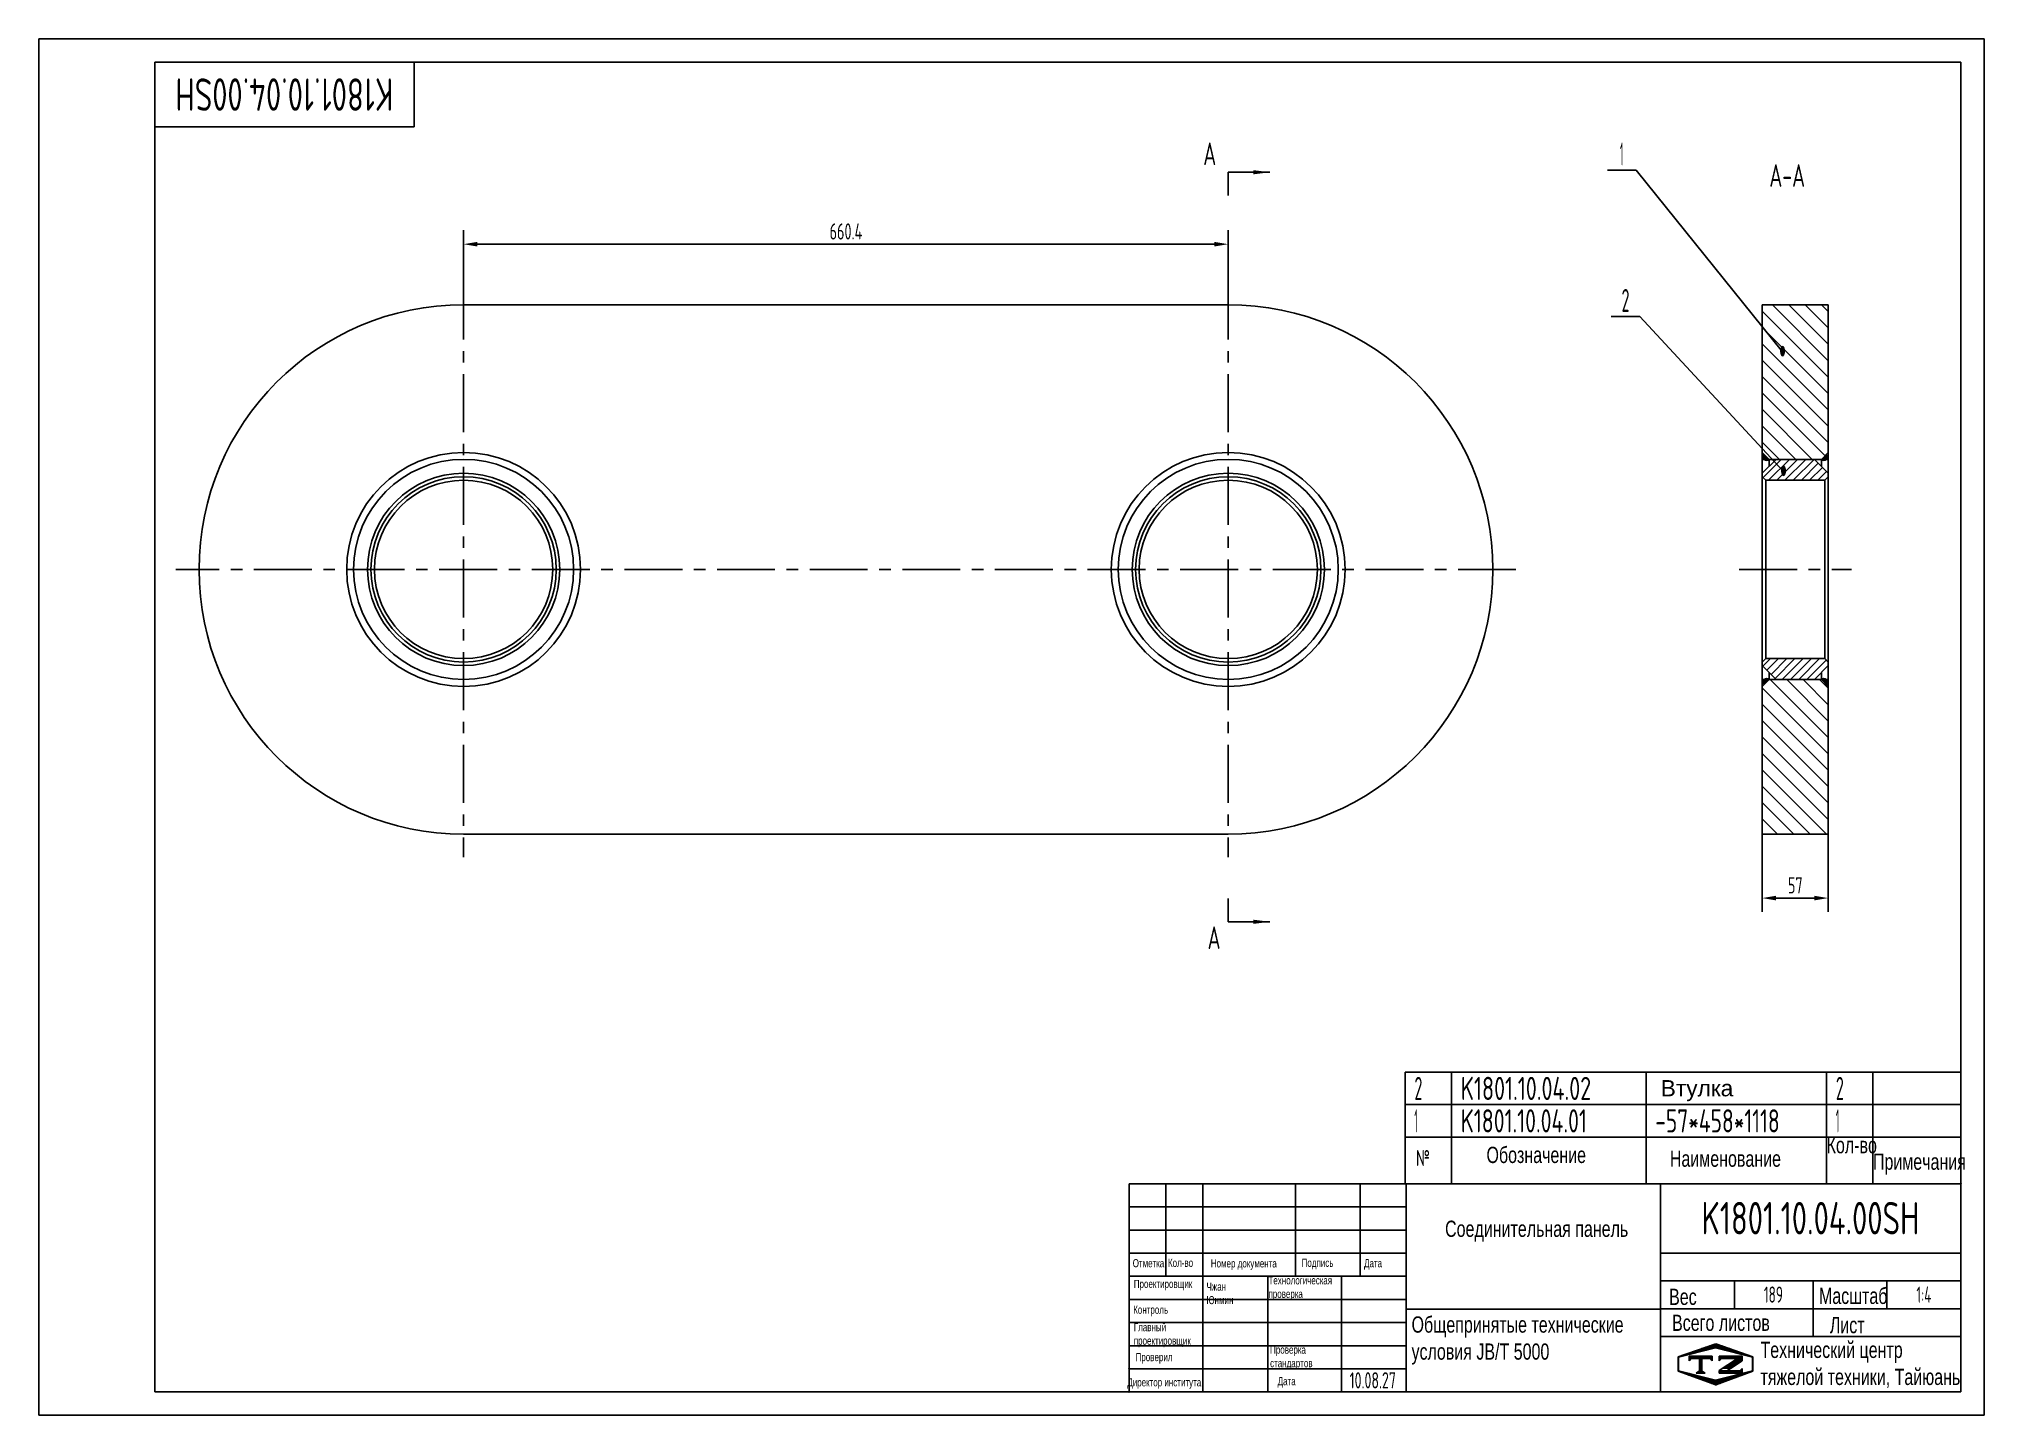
# Model space of a CAD drawing. Header units: millimetres. Extents: x 0 to 1680, y 0 to 1188.
import ezdxf
from ezdxf.enums import TextEntityAlignment as Align

# ---------------------------------------------------------------- set-up
doc = ezdxf.new("R2010")
doc.units = ezdxf.units.MM
doc.header["$LTSCALE"] = 40
doc.linetypes.add('F', pattern=[0.75, 0.5, -0.25])
doc.linetypes.add('G', pattern=[2, 1.25, -0.25, 0.25, -0.25])
for name, color, linetype in [('01', 7, 'Continuous'), ('02', 1, 'Continuous'), ('04', 2, 'F'), ('05', 4, 'G'), ('08', 1, 'Continuous'), ('11', 3, 'Continuous'), ('THICK', 7, 'Continuous')]:
    doc.layers.add(name, color=color, linetype=linetype)
doc.styles.get("Standard").update_dxf_attribs({"font": 'isocp', "width": 0.707, "bigfont": 'intecad.shx'})
doc.dimstyles.new('INTE', dxfattribs={"dimscale": 4, "dimtxt": 3.5, "dimasz": 3, "dimexe": 3, "dimexo": 0, "dimgap": 1, "dimtad": 1, "dimdec": 1, "dimdsep": 46, "dimtxsty": 'Standard', "dimcen": 0, "dimclrd": 1, "dimclre": 1, "dimclrt": 3, "dimadec": 0, "dimazin": 0, "dimtfac": 1, "dimtdec": 1, "dimtmove": 0, "dimatfit": 0, "dimfxl": 1, "dimarcsym": 0})

# ---------------------------------------------------------------- blocks, each defined once
blk = doc.blocks.new('*D1')
at = {"layer": '08', "color": 1, "lineweight": -2}
for p, q in [((366.8, 978.5), (366.8, 1022.8)), ((1015.2, 1010.8), (378.8, 1010.8)), ((1027.2, 978.5), (1027.2, 1022.8))]:
    blk.add_line(p, q, dxfattribs=at)
at = {"layer": '08', "color": 1}
for points in [[(378.8, 1012.8), (378.8, 1008.8), (366.8, 1010.8)], [(1015.2, 1012.8), (1015.2, 1008.8), (1027.2, 1010.8)]]:
    blk.add_solid(points, dxfattribs=at)
at = {"layer": 'Defpoints', "color": 0}
for p in [(366.8, 1010.8), (366.8, 978.5), (1027.2, 978.5)]:
    blk.add_point(p, dxfattribs=at)
at = {"layer": '08', "color": 3, "insert": (697, 1021.8), "char_height": 14, "attachment_point": 5}
blk.add_mtext('660.4', dxfattribs=at)
blk = doc.blocks.new('*D2')
at = {"layer": '08', "color": 1, "lineweight": -2}
for p, q in [((1488.4, 501.5), (1488.4, 434.3)), ((1545.4, 501.5), (1545.4, 434.3)), ((1533.4, 446.3), (1500.4, 446.3))]:
    blk.add_line(p, q, dxfattribs=at)
at = {"layer": '08', "color": 1}
for points in [[(1500.4, 448.3), (1500.4, 444.3), (1488.4, 446.3)], [(1533.4, 448.3), (1533.4, 444.3), (1545.4, 446.3)]]:
    blk.add_solid(points, dxfattribs=at)
at = {"layer": 'Defpoints', "color": 0}
for p in [(1488.4, 501.5), (1545.4, 501.5), (1488.4, 446.3)]:
    blk.add_point(p, dxfattribs=at)
at = {"layer": '08', "color": 3, "insert": (1516.9, 457.3), "char_height": 14, "attachment_point": 5}
blk.add_mtext('57', dxfattribs=at)
blk = doc.blocks.new('*U15', base_point=(251.96, 168.31))
at = {"layer": '01'}
for p, q in [((251.96, 168.31), (251.96, 182.31)), ((195.96, 168.31), (251.96, 168.31))]:
    blk.add_line(p, q, dxfattribs=at)
blk = doc.blocks.new('*U16')
at = {"layer": '04'}
blk.add_blockref('*U15', (0, 0), dxfattribs=at)
blk = doc.blocks.new('*U17')
at = {"layer": '01'}
for points in [[(415, 292), (25, 292)], [(25, 292), (25, 5)], [(415, 5), (415, 292)], [(25, 5), (415, 5)]]:
    blk.add_lwpolyline(points, dxfattribs=at)
at = {"layer": '02'}
for points in [[(420, 297), (0, 297)], [(0, 297), (0, 0)], [(420, 0), (420, 297)], [(0, 0), (420, 0)]]:
    blk.add_lwpolyline(points, dxfattribs=at)
blk = doc.blocks.new('*U20')
at = {"layer": '01'}
for p, q in [((0, -28), (0, 0)), ((480, -28), (480, 0))]:
    blk.add_line(p, q, dxfattribs=at)
at = {"layer": '02'}
for p, q in [((0, 0), (40, 0)), ((40, -28), (40, 0)), ((40, 0), (208, 0)), ((208, -28), (208, 0)), ((208, 0), (364, 0)), ((364, -28), (364, 0)), ((364, 0), (404, 0)), ((404, -28), (404, 0)), ((404, 0), (480, 0))]:
    blk.add_line(p, q, dxfattribs=at)
blk = doc.blocks.new('*U21')
at = {"layer": '01'}
for p, q in [((0, -28), (0, 0)), ((0, 0), (40, 0)), ((40, 0), (208, 0)), ((208, 0), (364, 0)), ((364, 0), (404, 0)), ((404, 0), (480, 0)), ((480, -28), (480, 0))]:
    blk.add_line(p, q, dxfattribs=at)
at = {"layer": '02'}
for p, q in [((40, -28), (40, 0)), ((208, -28), (208, 0)), ((364, -28), (364, 0)), ((404, -28), (404, 0))]:
    blk.add_line(p, q, dxfattribs=at)
blk = doc.blocks.new('*X25')
at = {"color": 0}
for p, q in [((127.06, 7.8), (132.06, 7.8)), ((127.06, 7.5), (132.06, 7.5)), ((127.06, 7.2), (127.32, 7.2)), ((127.84, 5.4), (129.64, 5.4)), ((128.3, 5.7), (130.1, 5.7)), ((128.77, 6), (130.57, 6)), ((129.23, 6.3), (131.04, 6.3)), ((129.7, 6.6), (131.51, 6.6)), ((130.16, 6.9), (131.98, 6.9)), ((130.62, 7.2), (132.06, 7.2))]:
    blk.add_line(p, q, dxfattribs=at)
blk = doc.blocks.new('*X26')
at = {"color": 0}
for p, q in [((127.06, 4.8), (132.06, 4.8)), ((127.06, 4.5), (132.06, 4.5)), ((131.84, 5.1), (132.06, 5.1))]:
    blk.add_line(p, q, dxfattribs=at)
blk = doc.blocks.new('*X24')
at = {"color": 0}
for p, q in [((122.34, 4.5), (123.72, 4.5)), ((122.82, 4.8), (123.24, 4.8))]:
    blk.add_line(p, q, dxfattribs=at)
blk = doc.blocks.new('*X23')
at = {"color": 0}
for p, q in [((120.53, 7.8), (125.53, 7.8)), ((120.53, 7.5), (125.53, 7.5)), ((120.53, 7.2), (120.79, 7.2)), ((125.27, 7.2), (125.53, 7.2))]:
    blk.add_line(p, q, dxfattribs=at)
blk = doc.blocks.new('*X22')
at = {"color": 0}
for p, q in [((120.66, 8.7), (121.92, 8.7)), ((121.52, 9), (123.12, 9)), ((122.38, 9.3), (124.32, 9.3)), ((123.24, 9.6), (125.52, 9.6)), ((124.1, 9.9), (128.52, 9.9)), ((124.97, 10.2), (127.67, 10.2)), ((125.83, 10.5), (126.82, 10.5)), ((127.02, 9.6), (129.37, 9.6)), ((128.22, 9.3), (130.22, 9.3)), ((129.42, 9), (131.07, 9)), ((130.62, 8.7), (131.92, 8.7)), ((118.22, 7.8), (118.32, 7.8)), ((118.22, 7.5), (118.27, 7.5)), ((118.22, 7.2), (118.27, 7.2)), ((118.22, 6.9), (118.27, 6.9)), ((118.22, 6.6), (118.27, 6.6)), ((118.22, 6.3), (118.27, 6.3)), ((118.22, 6), (118.27, 6)), ((118.22, 5.7), (118.27, 5.7)), ((118.22, 5.4), (118.27, 5.4)), ((118.22, 5.1), (118.27, 5.1)), ((118.22, 4.8), (118.27, 4.8)), ((118.79, 4.5), (119.42, 4.5)), ((118.94, 8.1), (119.52, 8.1)), ((119.8, 8.4), (120.72, 8.4)), ((131.82, 8.4), (132.77, 8.4)), ((133.02, 8.1), (133.62, 8.1)), ((133.12, 4.5), (133.76, 4.5)), ((134.22, 7.8), (134.32, 7.8)), ((134.27, 7.5), (134.32, 7.5)), ((134.27, 7.2), (134.32, 7.2)), ((134.27, 6.9), (134.32, 6.9)), ((134.27, 6.6), (134.32, 6.6)), ((134.27, 6.3), (134.32, 6.3)), ((134.27, 6), (134.32, 6)), ((134.27, 5.7), (134.32, 5.7)), ((134.27, 5.4), (134.32, 5.4)), ((134.27, 5.1), (134.32, 5.1)), ((134.27, 4.8), (134.32, 4.8)), ((119.61, 4.2), (120.62, 4.2)), ((120.43, 3.9), (121.82, 3.9)), ((121.26, 3.6), (123.02, 3.6)), ((122.08, 3.3), (124.22, 3.3)), ((122.91, 3), (125.42, 3)), ((123.73, 2.7), (128.89, 2.7)), ((124.55, 2.4), (128.07, 2.4)), ((125.38, 2.1), (127.26, 2.1)), ((126.2, 1.8), (126.45, 1.8)), ((127.12, 3), (129.7, 3)), ((128.32, 3.3), (130.51, 3.3)), ((129.52, 3.6), (131.32, 3.6)), ((130.72, 3.9), (132.14, 3.9)), ((131.92, 4.2), (132.95, 4.2))]:
    blk.add_line(p, q, dxfattribs=at)

msp = doc.modelspace()

# ---------------------------------------------------------------- hatches: boundary and pattern name
h = msp.add_hatch(color=256)
h.paths.add_polyline_path([(1490.18, 825.04), (1494.43, 825.04, -0.4142136)])
h.paths.add_polyline_path([(1494.43, 825.04), (1490.18, 825.04, -0.4142136), (1490.18, 829.28)])
h = msp.add_hatch(color=256)
h.paths.add_polyline_path([(1543.67, 825.04), (1539.43, 825.04, 0.4142136)])
h.paths.add_polyline_path([(1539.43, 825.04), (1543.67, 825.04, 0.4142136), (1543.67, 829.28)])
h = msp.add_hatch(color=256)
h.paths.add_polyline_path([(1490.18, 635.04), (1494.43, 635.04, 0.4142136)])
h.paths.add_polyline_path([(1494.43, 635.04), (1490.18, 635.04, 0.4142136), (1490.18, 630.79)])
h = msp.add_hatch(color=256)
h.paths.add_polyline_path([(1543.67, 635.04), (1539.43, 635.04, -0.4142136)])
h.paths.add_polyline_path([(1539.43, 635.04), (1543.67, 635.04, -0.4142136), (1543.67, 630.79)])
at = {"layer": '02'}
h = msp.add_hatch(dxfattribs=at)
h.set_pattern_fill('_USER', color=256, scale=10, angle=135, style=0, pattern_type=0)
h.set_pattern_definition([(135, (-37.411, 74.766), (-7.07107, -7.07107), [])])
h.paths.add_polyline_path([(1545.43, 958.54), (1488.43, 958.54), (1488.43, 831.04), (1494.43, 825.04), (1539.43, 825.04), (1545.43, 831.04)])
h.paths.add_polyline_path([(1545.43, 629.04), (1539.43, 635.04), (1494.43, 635.04), (1488.43, 629.04), (1488.43, 501.54), (1545.43, 501.54)])
h = msp.add_hatch(dxfattribs=at)
h.set_pattern_fill('_USER', color=256, scale=5, angle=45, style=0, pattern_type=0)
h.set_pattern_definition([(45, (-37.411, 74.7657), (-3.535534, 3.535534), [])])
h.paths.add_polyline_path([(1542.43, 807.04), (1545.43, 810.04), (1545.43, 813.04), (1533.43, 825.04), (1500.43, 825.04), (1488.43, 813.04), (1488.43, 810.04), (1491.43, 807.04)])
h.paths.add_polyline_path([(1491.43, 653.04), (1488.43, 650.04), (1488.43, 647.04), (1500.43, 635.04), (1533.43, 635.04), (1545.43, 647.04), (1545.43, 650.04), (1542.43, 653.04)])

# ---------------------------------------------------------------- linework, layer by layer
for p, q in [((366.82, 958.54), (1027.22, 958.54)), ((1488.43, 958.54), (1545.43, 958.54)), ((1488.43, 958.54), (1488.43, 501.54)), ((1545.43, 958.54), (1545.43, 501.54)), ((1494.43, 825.04), (1488.43, 831.04)), ((1488.43, 825.04), (1545.43, 825.04)), ((1500.43, 825.04), (1488.43, 813.04)), ((1494.43, 825.04), (1494.43, 819.04)), ((1533.43, 825.04), (1545.43, 813.04)), ((1539.43, 825.04), (1545.43, 831.04)), ((1539.43, 825.04), (1539.43, 819.04)), ((1491.43, 807.04), (1488.43, 810.04)), ((1491.43, 807.04), (1542.43, 807.04)), ((1491.43, 807.04), (1491.43, 653.04)), ((1542.43, 807.04), (1545.43, 810.04)), ((1542.43, 653.04), (1542.43, 807.04)), ((1491.43, 653.04), (1488.43, 650.04)), ((1500.43, 635.04), (1488.43, 647.04)), ((1491.43, 653.04), (1542.43, 653.04)), ((1494.43, 635.04), (1494.43, 641.04)), ((1533.43, 635.04), (1545.43, 647.04)), ((1539.43, 635.04), (1539.43, 641.04)), ((1542.43, 653.04), (1545.43, 650.04)), ((1488.43, 635.04), (1545.43, 635.04)), ((1494.43, 635.04), (1488.43, 629.04)), ((1539.43, 635.04), (1545.43, 629.04)), ((366.82, 501.54), (1027.22, 501.54)), ((1488.43, 501.54), (1545.43, 501.54)), ((1180, 240), (1660, 240)), ((1180, 240), (1180, 199.63)), ((1220, 240), (1220, 199.63)), ((1388, 240), (1388, 199.63)), ((1544, 240), (1544, 199.63)), ((1584, 240), (1584, 199.63))]:
    msp.add_line(p, q)
for centre, radius in [((366.82, 730.04), 101), ((366.82, 730.04), 95), ((1027.22, 730.04), 101), ((1027.22, 730.04), 95), ((366.82, 730.04), 83), ((366.82, 730.04), 80), ((366.82, 730.04), 77), ((1027.22, 730.04), 83), ((1027.22, 730.04), 80), ((1027.22, 730.04), 77)]:
    msp.add_circle(centre, radius)
for centre, radius, start, end in [((366.82, 730.04), 228.5, 90, 270), ((1027.22, 730.04), 228.5, 270, 90), ((1492.31, 827.16), 3, 135, 315), ((1541.55, 827.16), 3, 225, 45), ((1492.31, 632.91), 3, 45, 225), ((1541.55, 632.91), 3, 315, 135)]:
    msp.add_arc(centre, radius, start, end)
at = {"layer": '01'}
for p, q in [((1027.22, 1072.91), (1027.22, 1052.91)), ((1027.22, 445.85), (1027.22, 425.85))]:
    msp.add_line(p, q, dxfattribs=at)
msp.add_point((1660, 200), dxfattribs=at)
at = {"layer": '02'}
for p, q in [((1027.22, 1072.91), (1063.22, 1072.91)), ((1379.41, 1074.76), (1354.61, 1074.76)), ((1505.95, 917.74), (1379.41, 1074.76)), ((1382.72, 948.32), (1357.92, 948.32)), ((1506.78, 814.44), (1382.72, 948.32)), ((1027.22, 425.85), (1063.22, 425.85))]:
    msp.add_line(p, q, dxfattribs=at)
for points in [[(1063.22, 1072.91, 0, 3.6, 0), (1048.82, 1072.91, 0, 0, 0)], [(1063.22, 425.85, 0, 3.6, 0), (1048.82, 425.85, 0, 0, 0)]]:
    msp.add_lwpolyline(points, format="xyseb", dxfattribs=at)
at = {"layer": '05'}
for p, q in [((366.82, 978.54), (366.82, 481.54)), ((1027.22, 978.54), (1027.22, 481.54)), ((1275.72, 730.04), (118.32, 730.04)), ((1468.43, 730.04), (1565.43, 730.04))]:
    msp.add_line(p, q, dxfattribs=at)
at = {"layer": 'THICK'}
for p, q in [((941.5, 199.63), (941.5, 20)), ((941.5, 199.63), (1660, 199.63)), ((973.42, 199.54), (973.42, 199.63)), ((973.43, 119.79), (973.43, 199.63)), ((1005.36, 20), (1005.36, 199.63)), ((1085.2, 119.79), (1085.2, 199.63)), ((1141.08, 119.79), (1141.08, 199.63)), ((1181, 20), (1181, 199.63)), ((1400.54, 20), (1400.54, 199.63)), ((1660, 20), (1660, 199.63)), ((941.5, 139.75), (1181, 139.75)), ((1400.54, 139.75), (1660, 139.75)), ((941.5, 119.79), (1181, 119.79)), ((1061.25, 20), (1061.25, 119.79)), ((1125.11, 20), (1125.11, 119.79)), ((1400.54, 115.8), (1660, 115.8)), ((1464.41, 91.85), (1464.41, 115.8)), ((1532.27, 67.9), (1532.27, 115.8)), ((1596.13, 91.85), (1596.13, 115.8)), ((1181, 91.5), (1400.54, 91.5)), ((1400.54, 91.85), (1660, 91.85)), ((1400.54, 67.9), (1660, 67.9)), ((941.5, 20), (1660, 20))]:
    msp.add_line(p, q, dxfattribs=at)
at = {"layer": 'THICK', "color": 3}
for p, q in [((941.5, 179.67), (1181, 179.67)), ((941.5, 159.71), (1181, 159.71)), ((941.5, 99.83), (1181, 99.83)), ((941.5, 79.88), (1181, 79.88)), ((941.5, 59.92), (1181, 59.92)), ((1415.92, 50.36), (1448.27, 61.63)), ((1416.13, 50.11), (1448.06, 58.09)), ((1425.14, 46.74), (1425.14, 50.73)), ((1425.14, 50.73), (1445.1, 50.73)), ((1445.1, 50.73), (1445.1, 46.74)), ((1448.06, 58.09), (1479.99, 50.11)), ((1448.27, 61.63), (1480.2, 50.36)), ((1451.21, 50.73), (1451.21, 46.74)), ((1451.21, 50.73), (1471.17, 50.73)), ((1471.17, 50.73), (1471.17, 46.74)), ((941.5, 39.96), (1181, 39.96)), ((1415.92, 37.81), (1415.92, 50.36)), ((1448.27, 26.03), (1415.92, 37.81)), ((1416.13, 38.13), (1416.13, 50.11)), ((1448.06, 30.15), (1416.13, 38.13)), ((1427.14, 48.74), (1425.14, 46.74)), ((1443.11, 48.74), (1427.14, 48.74)), ((1435.12, 38.72), (1431.26, 36.29)), ((1431.26, 36.29), (1435.12, 36.29)), ((1434.25, 48.76), (1434.25, 37.81)), ((1435.12, 48.76), (1435.12, 37.81)), ((1435.12, 38.72), (1438.99, 36.29)), ((1438.99, 36.29), (1435.12, 36.29)), ((1436.12, 48.76), (1436.12, 37.81)), ((1445.1, 46.74), (1443.11, 48.74)), ((1479.99, 38.13), (1448.06, 30.15)), ((1480.2, 37.81), (1448.27, 26.03)), ((1451.21, 46.74), (1453.21, 48.74)), ((1466.93, 48.74), (1451.21, 38.57)), ((1451.21, 38.57), (1451.21, 36.29)), ((1451.21, 36.29), (1471.17, 36.29)), ((1453.21, 48.74), (1466.93, 48.74)), ((1460.95, 40.24), (1457.9, 38.28)), ((1469.18, 38.28), (1457.9, 38.28)), ((1471.17, 46.78), (1460.95, 40.24)), ((1471.17, 40.28), (1469.18, 38.28)), ((1471.17, 36.29), (1471.17, 40.28)), ((1479.99, 50.11), (1479.99, 38.13)), ((1480.2, 50.36), (1480.2, 37.81))]:
    msp.add_line(p, q, dxfattribs=at)
for p in [(941.5, 39.96), (941.5, 20)]:
    msp.add_point(p, dxfattribs=at)

# ---------------------------------------------------------------- block references
at = {"xscale": 4, "yscale": 4, "zscale": 4}
msp.add_blockref('*U17', (0, 0), dxfattribs=at)
at = {"xscale": 4, "yscale": 4}
msp.add_blockref('*U16', (324, 1112), dxfattribs=at)
for name, p in [('*U21', (1180, 296)), ('*U20', (1180, 268))]:
    msp.add_blockref(name, p)
at = {"layer": 'THICK', "color": 3, "xscale": 3.991680000000656, "yscale": 3.991679999999974, "zscale": 3.991680000000001}
for name in ['*X22', '*X23', '*X24', '*X25', '*X26']:
    msp.add_blockref(name, (944.02, 19.02), dxfattribs=at)

# ---------------------------------------------------------------- texts
at = {"attachment_point": 1}
for s, insert, char_height in [('{\\fArial|b0|i0|c204|p34;\\W1;\\C3;Втулка}', (1400.75, 289.17), 14), ('{\\fArial|b0|i0|c204|p34;Кол-во}', (1544, 240), 14), ('{\\Fisocp,intecad|c204;№}', (1189.39, 228.83), 14), ('{\\fArial|b0|i0|c204|p34;Обозначение}', (1250.23, 231.61), 14), ('{\\fArial|b0|i0|c204|p34;Наименование}', (1408.6, 228.36), 14), ('{\\fArial|b0|i0|c204|p34;Примечания}', (1584, 225.76), 14), ('{\\fArial|b0|i0|c204|p34;\\C3;Соединительная панель}', (1214.47, 167.84), 14), ('{\\fArial|b0|i0|c204|p34;Отметка}', (944.71, 134.61), 7), ('{\\fArial|b0|i0|c204|p34;Кол-во}', (975.15, 134.93), 7), ('{\\fArial|b0|i0|c204|p34;Номер документа}', (1012.15, 134.45), 7), ('{\\fArial|b0|i0|c204|p34;Дата}', (1144.53, 134.62), 7), ('{\\fArial|b0|i0|c204|p34;Технологическая\\Pпроверка}', (1061.92, 119.81), 7), ('{\\fArial|b0|i0|c204|p34;Проектировщик}', (945.62, 116.73), 7), ('{\\fArial|b0|i0|c204|p34;Вес}', (1407.95, 109.08), 14), ('{\\fArial|b0|i0|c204|p34;Масштаб}', (1537.38, 109.93), 14), ('{\\fArial|b0|i0|c204|p34;Контроль}', (945.11, 94.47), 7), ('{\\fArial|b0|i0|c204|p34;Общепринятые технические\\Pусловия \\fArial|b0|i0|c0|p34;JB/T 5000}', (1185.52, 85.17), 14), ('{\\fArial|b0|i0|c204|p34;Всего листов}', (1410.5, 86.67), 14), ('{\\fArial|b0|i0|c204|p34;Главный\\Pпроектировщик}', (945.62, 79.37), 7), ('{\\fArial|b0|i0|c204|p34;Проверил}', (947.16, 53.53), 7), ('{\\fArial|b0|i0|c204|p34;Проверка\\Pстандартов}', (1063.34, 59.97), 7), ('{\\fArial|b0|i0|c204|p34;Технический центр\\Pтяжелой техники, Тайюань}', (1486.87, 63.31), 14), ('{\\fArial|b0|i0|c204|p34;Директор института}', (940.02, 31.78), 7), ('{\\fArial|b0|i0|c204|p34;Дата}', (1069.87, 32.75), 7)]:
    msp.add_mtext(s, dxfattribs=dict(at, insert=insert, char_height=char_height))
for s, insert, char_height, width in [('{\\fArial|b0|i0|c204|p34;Подпись}', (1090.55, 134.94), 7, 0.3204), ('{\\fArial|b0|i0|c204|p34;\\C3;Чжан Юнмин}', (1008.41, 114.43), 7, 0.3167), ('{\\fArial|b0|i0|c204|p34;Лист}', (1546.75, 84.69), 14, 0.5677)]:
    msp.add_mtext(s, dxfattribs=dict(at, insert=insert, char_height=char_height, width=width))
at = {"layer": '02', "width": 0.605172}
for p, p2 in [((1503.55, 913.74), (1508.35, 913.74)), ((1504.38, 810.44), (1509.18, 810.44))]:
    msp.add_text('●', height=8, dxfattribs=at).set_placement(p, p2, align=Align.FIT)
at = {"layer": '11', "width": 0.696016}
msp.add_text('K1801.10.04.00SH', height=28, rotation=180, dxfattribs=at).set_placement((306.08, 1154), (117.92, 1154), align=Align.FIT)
at = {"layer": '11', "width": 0.707}
for s, p in [('A', (1005.6, 1073.14)), ('A-A', (1494.52, 1054.41)), ('A', (1009.36, 396.44))]:
    msp.add_text(s, height=19.6, dxfattribs=at).set_placement(p, align=Align.BOTTOM_LEFT)
at = {"layer": '11'}
for s, height, width, p, p2 in [('1', 19.8, 0.404, (1365.61, 1078.76), (1368.41, 1078.76)), ('2', 19.8, 0.562593, (1366.92, 952.32), (1373.72, 952.32)), ('2', 20, 0.562593, (1188, 272), (1194.86, 272)), ('K1801.10.04.02', 20, 0.693932, (1228, 272), (1340.63, 272)), ('2', 20, 0.562593, (1552, 272), (1558.86, 272)), ('1', 20, 0.404, (1188, 244), (1190.83, 244)), ('K1801.10.04.01', 20, 0.693499, (1228, 244), (1336.95, 244)), ('-57*458*1118', 20, 0.693316, (1396, 244), (1503.46, 244)), ('1', 20, 0.404, (1552, 244), (1554.83, 244)), ('K1801.10.04.00SH', 28, 0.696016, (1435.92, 156), (1624.08, 156)), ('189', 14, 0.648782, (1489.73, 97), (1506.27, 97)), ('1:4', 14, 0.633862, (1621.57, 97), (1634.43, 97)), ('10.08.27', 14, 0.642055, (1132, 23), (1172, 23))]:
    msp.add_text(s, height=height, dxfattribs=dict(at, width=width)).set_placement(p, p2, align=Align.FIT)

# ---------------------------------------------------------------- dimensions: what is measured, and where the dimension line sits
at = {"layer": '08'}
for base, p1, p2, picture, middle in [((366.82, 1010.84), (1027.22, 978.54), (366.82, 978.54), '*D1', (697.02, 1021.84)), ((1488.43, 446.26), (1545.43, 501.54), (1488.43, 501.54), '*D2', (1516.93, 457.26))]:
    dim = msp.add_linear_dim(base=base, p1=p1, p2=p2, dimstyle='INTE', dxfattribs=at)
    dim.commit()
    dim.dimension.update_dxf_attribs({"geometry": picture, "text_midpoint": middle})

doc.saveas('drawing.dxf')
